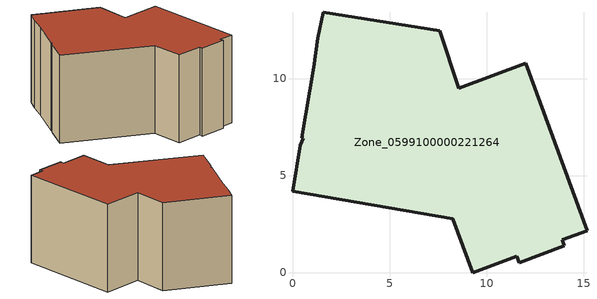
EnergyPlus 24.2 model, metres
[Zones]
Zone_0599100000221264
 floor ground (C_G): 8.26,2.76 0,4.18 0.41,6.57 0.56,6.92 0.47,6.93 1.09,10.57 1.31,12.08 1.6,13.41 7.6,12.46 8.58,9.5 12.02,10.78 15.18,2.16 13.91,1.69 14.02,1.37 11.68,0.51 11.57,0.83 9.28,0 z0
 wall outside (C_F): 8.58,9.5 7.6,12.46 1.6,13.41 1.31,12.08 1.09,10.57 0.47,6.93 0.56,6.92 0.41,6.57 0,4.18 8.26,2.76 9.28,0 11.57,0.83 11.68,0.51 14.02,1.37 13.91,1.69 15.18,2.16 12.02,10.78 8.58,9.5 z0:8.08
 roof outside (C_R): 0.47,6.93 0.56,6.92 0.41,6.57 0,4.18 8.26,2.76 9.28,0 11.57,0.83 11.68,0.51 14.02,1.37 13.91,1.69 15.18,2.16 12.02,10.78 8.58,9.5 7.6,12.46 1.6,13.41 1.31,12.08 1.09,10.57 z8.08
[BUILDING]
Pand.0599100000221264: North Axis=0; Terrain=City; Loads Convergence Tolerance Value=0.04; Temperature Convergence Tolerance Value=0.4; Solar Distribution=FullExterior; Maximum Number of Warmup Days=25; Minimum Number of Warmup Days=1
[Site:Location]
Rotterdam.The.Hague.AP_ZH_NLD Design_Conditions: Latitude=51.96; Longitude=4.45; Time Zone=1; Elevation=-4.5
[SITE:GROUNDTEMPERATURE:BUILDINGSURFACE]
18, 18, 18, 18, 18, 18, 18, 18, 18, 18, 18, 18
[MATERIAL] Thermal Absorptance=0.9; Solar Absorptance=0.7; Visible Absorptance=0.7
Name | Roughness | Thickness | Conductivity | Density | Specific Heat
G.TC.1946-1964 | MediumSmooth | 0.15 | 1 | 540 | 1210
F.TC.1946-1964 | Rough | 0.3 | 0.857143 | 1920 | 840
R.TC.1946-1964 | MediumRough | 0.2 | 0.235294 | 1500 | 1000
[CONSTRUCTION]
C_G: G.TC.1946-1964
C_F: F.TC.1946-1964
C_R: R.TC.1946-1964
[ZONE]
Zone_0599100000221264: Type=1; Multiplier=1; Ceiling Height=Autocalculate; Volume=Autocalculate; Floor Area=autocalculate; Part of Total Floor Area=Yes
[ZONEINFILTRATION:DESIGNFLOWRATE]
Infil_Zone_0599100000221264: Zone or ZoneList or Space or SpaceList=Zone_0599100000221264; Schedule=AlwaysOn; Design Flow Rate Calculation Method=Flow/Area; Flow Rate per Floor Area=0.003; Constant Term Coefficient=1; Temperature Term Coefficient=0; Velocity Term Coefficient=0; Velocity Squared Term Coefficient=0
[HVACTEMPLATE:ZONE:IDEALLOADSAIRSYSTEM]
Zone_0599100000221264: Maximum Heating Supply Air Temperature=50; Minimum Cooling Supply Air Temperature=13; Maximum Heating Supply Air Humidity Ratio=0.0156; Minimum Cooling Supply Air Humidity Ratio=0.0077; Heating Limit=NoLimit; Cooling Limit=NoLimit; Dehumidification Control Type=ConstantSensibleHeatRatio; Cooling Sensible Heat Ratio=0.7; Dehumidification Setpoint=60; Humidification Control Type=None; Humidification Setpoint=30; Outdoor Air Method=None; Outdoor Air Flow Rate per Person=0.00944; Outdoor Air Flow Rate per Zone Floor Area=0; Outdoor Air Flow Rate per Zone=0; Demand Controlled Ventilation Type=None; Outdoor Air Economizer Type=NoEconomizer; Heat Recovery Type=None; Sensible Heat Recovery Effectiveness=0.7; Latent Heat Recovery Effectiveness=0.65
[ZONECONTROL:THERMOSTAT]
ThermostatControl_Zone_0599100000221264: Zone or ZoneList=Zone_0599100000221264; Control Type Schedule=DualSetpointControlType; Control 1=Thermostat_Zone_0599100000221264; Temperature Difference Between Cutout And Setpoint=0
[THERMOSTATSETPOINT:DUALSETPOINT]
Thermostat_Zone_0599100000221264: Heating Setpoint Temperature Schedule=HeatingSetpoint_Zone_0599100000221264; Cooling Setpoint Temperature Schedule=CoolingSetpoint_Zone_0599100000221264
[SCHEDULE:COMPACT]
HeatingSetpoint_Zone_0599100000221264: Through: 12/31, For: AllDays, Until: 24:00, 21
CoolingSetpoint_Zone_0599100000221264: Through: 12/31, For: AllDays, Until: 24:00, 24
DualSetpointControlType: Through: 12/31, For: AllDays, Until: 24:00, 4
AlwaysOn: Through: 12/31, For: AllDays, Until: 24:00, 1
